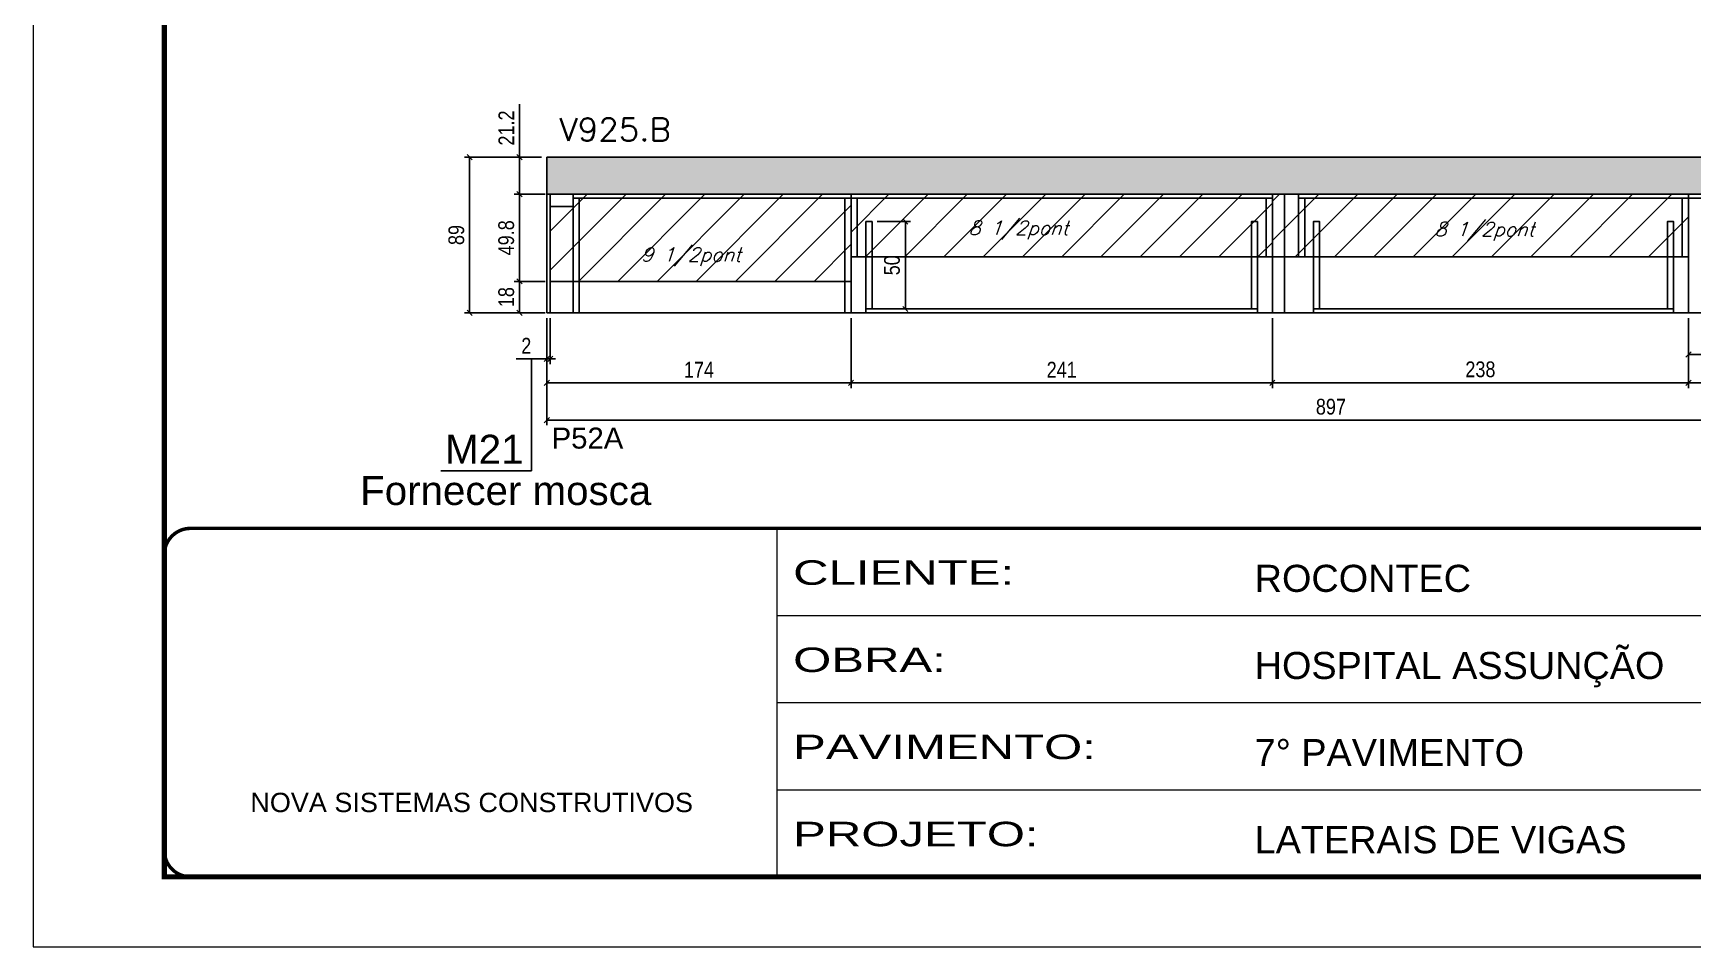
# Model space of a CAD drawing. Extents: x -20960 to -5926, y -2106 to 21915.
# Drawn here: x -12207 to -11258, y 11677 to 12199 of the extents above; entities that cross this region are included whole.
import ezdxf

# ---------------------------------------------------------------- set-up
doc = ezdxf.new("R2010")
doc.units = 0
doc.linetypes.add('CONTINUO', pattern=[0])
doc.linetypes.add('DASHED', pattern=[0.75, 0.5, -0.25])
for name, color, linetype in [('5', 5, 'Continuous'), ('COTA', 241, 'Continuous'), ('NOMENCLATURA', 7, 'Continuous'), ('Painéis', 200, 'Continuous'), ('Reaproveitamento', 251, 'Continuous'), ('SARR_2.2x7', 40, 'Continuous'), ('SARR_3.5x7', 81, 'Continuous'), ('texto', 7, 'Continuous')]:
    doc.layers.add(name, color=color, linetype=linetype)
for name, color, linetype, lineweight in [('Folhas', 255, 'Continuous', 9), ('SARRAFO DE PRESSAO', 251, 'DASHED', 9), ('Texto Seção', 7, 'Continuous', 15)]:
    doc.layers.add(name, color=color, linetype=linetype, lineweight=lineweight)
doc.styles.add('ARIAL', font='arial.ttf')
doc.styles.add('COTA TECNICA-50', font='techl___.ttf', dxfattribs={"height": 9})
doc.styles.add('REGUA-120', font='ROMANS.shx', dxfattribs={"height": 15})
doc.styles.add('Romans', font='romans.shx')
doc.styles.get("Standard").update_dxf_attribs({"font": 'arial.ttf'})
doc.styles.add('Tecnologia', font='')
doc.styles.get('Tecnologia').set_extended_font_data('Forgotten Futurist')
doc.dimstyles.new('COTA PAINEL-50', dxfattribs={"dimtxt": 9, "dimasz": 3, "dimexe": 3, "dimexo": 3, "dimgap": 3, "dimtad": 1, "dimdec": 1, "dimzin": 12, "dimdsep": 46, "dimtxsty": 'COTA TECNICA-50', "dimblk1": 'OBLIQUE', "dimblk2": 'OBLIQUE', "dimsah": 1, "dimcen": 0.9, "dimclrd": 4, "dimclre": 4, "dimclrt": 240, "dimadec": 1, "dimazin": 3, "dimtfac": 1, "dimtdec": 1, "dimtmove": 0, "dimatfit": 3, "dimfxl": 1, "dimtolj": 1, "dimtzin": 12, "dimarcsym": 0})

# ---------------------------------------------------------------- blocks, each defined once
blk = doc.blocks.new('9999999999')
at = {"color": 30, "linetype": 'CONTINUO'}
for p, q in [((98564.56, 34230.21), (98564.56, 34429.45)), ((98564.56, 34379.64), (99583.98, 34379.64)), ((98564.56, 34329.83), (99487.98, 34329.83)), ((98564.56, 34280.02), (99487.98, 34280.02))]:
    blk.add_line(p, q, dxfattribs=at)
at = {"color": 30, "linetype": 'CONTINUO', "const_width": 2}
blk.add_lwpolyline([(99583.98, 34230.21), (99583.98, 34414.45, 0.414214), (99568.98, 34429.45), (98228.98, 34429.45, 0.414214), (98213.98, 34414.45), (98213.98, 34245.21, 0.414214), (98228.98, 34230.21), (99583.98, 34230.21)], format="xyb", dxfattribs=at)
at = {"layer": 'Folhas'}
blk.add_lwpolyline([(98138.98, 34190.21), (99623.98, 34190.21), (99623.98, 35240.21), (98138.98, 35240.21)], close=True, dxfattribs=at)
at = {"layer": 'Folhas', "color": 30, "const_width": 3}
blk.add_lwpolyline([(98213.98, 34230.21), (99583.98, 34230.21), (99583.98, 35200.21), (98213.98, 35200.21)], close=True, dxfattribs=at)
at = {"color": 7, "linetype": 'Continuous', "ltscale": 5, "style": 'ARIAL'}
for s, height, p in [('ROCONTEC', 15.483, (98837.68, 34393.13)), ('HOSPITAL ASSUNÇÃO', 15.4829, (98837.68, 34343.32)), ('7° PAVIMENTO', 15.4829, (98837.68, 34293.51)), ('NOVA SISTEMAS CONSTRUTIVOS', 11.0592, (98263.19, 34267.21)), ('LATERAIS DE VIGAS', 15.4829, (98837.68, 34243.7))]:
    blk.add_text(s, height=height, dxfattribs=at).set_placement(p)
at = {"layer": 'Folhas', "color": 7, "style": 'Tecnologia', "width": 1.5}
for s, p in [('CLIENTE:', (98573.65, 34397.17)), ('OBRA:', (98573.65, 34347.31)), ('PAVIMENTO:', (98573.65, 34297.5)), ('PROJETO:', (98573.65, 34247.69))]:
    blk.add_text(s, height=14, dxfattribs=at).set_placement(p)
blk = doc.blocks.new('_Oblique')
at = {"color": 0, "linetype": 'ByBlock', "lineweight": -2}
blk.add_line((-0.5, -0.5), (0.5, 0.5), dxfattribs=at)
blk = doc.blocks.new('*D1257')
at = {"layer": 'COTA', "color": 4, "lineweight": -2, "transparency": 16777216}
for p, q in [((-11913.2, 12036.25), (-11913.2, 11996.18)), ((-11739.2, 12036.25), (-11739.2, 11996.18)), ((-11913.2, 11999.18), (-11739.2, 11999.18))]:
    blk.add_line(p, q, dxfattribs=at)
at = {"layer": 'Defpoints', "color": 0, "transparency": 16777216}
for p in [(-11913.2, 12039.25), (-11739.2, 12039.25), (-11739.2, 11999.18)]:
    blk.add_point(p, dxfattribs=at)
at = {"layer": 'COTA', "color": 4, "lineweight": -2, "transparency": 16777216, "xscale": 3, "yscale": 3, "zscale": 3, "rotation": 180}
blk.add_blockref('_Oblique', (-11913.2, 11999.18), dxfattribs=at)
at = {"layer": 'COTA', "color": 4, "lineweight": -2, "transparency": 16777216, "xscale": 3, "yscale": 3, "zscale": 3}
blk.add_blockref('_Oblique', (-11739.2, 11999.18), dxfattribs=at)
at = {"layer": 'COTA', "color": 240, "transparency": 16777216, "insert": (-11826.2, 12006.74), "char_height": 9, "attachment_point": 5, "style": 'COTA TECNICA-50'}
blk.add_mtext('\\A1;174', dxfattribs=at)
blk = doc.blocks.new('*D1542')
at = {"layer": 'COTA', "color": 4, "lineweight": -2, "transparency": 16777216}
for p, q in [((-11739.2, 12036.25), (-11739.2, 11996.18)), ((-11498.2, 12036.25), (-11498.2, 11996.18)), ((-11739.2, 11999.18), (-11498.2, 11999.18))]:
    blk.add_line(p, q, dxfattribs=at)
at = {"layer": 'Defpoints', "color": 0, "transparency": 16777216}
for p in [(-11739.2, 12039.25), (-11498.2, 12039.25), (-11498.2, 11999.18)]:
    blk.add_point(p, dxfattribs=at)
at = {"layer": 'COTA', "color": 4, "lineweight": -2, "transparency": 16777216, "xscale": 3, "yscale": 3, "zscale": 3, "rotation": 180}
blk.add_blockref('_Oblique', (-11739.2, 11999.18), dxfattribs=at)
at = {"layer": 'COTA', "color": 4, "lineweight": -2, "transparency": 16777216, "xscale": 3, "yscale": 3, "zscale": 3}
blk.add_blockref('_Oblique', (-11498.2, 11999.18), dxfattribs=at)
at = {"layer": 'COTA', "color": 240, "transparency": 16777216, "insert": (-11618.7, 12006.74), "char_height": 9, "attachment_point": 5, "style": 'COTA TECNICA-50'}
blk.add_mtext('\\A1;241', dxfattribs=at)
blk = doc.blocks.new('*D1258')
at = {"layer": 'COTA', "color": 4, "lineweight": -2, "transparency": 16777216}
for p, q in [((-11498.2, 12036.25), (-11498.2, 11996.18)), ((-11260.2, 12036.25), (-11260.2, 11996.18)), ((-11498.2, 11999.18), (-11260.2, 11999.18))]:
    blk.add_line(p, q, dxfattribs=at)
at = {"layer": 'Defpoints', "color": 0, "transparency": 16777216}
for p in [(-11498.2, 12039.25), (-11260.2, 12039.25), (-11260.2, 11999.18)]:
    blk.add_point(p, dxfattribs=at)
at = {"layer": 'COTA', "color": 4, "lineweight": -2, "transparency": 16777216, "xscale": 3, "yscale": 3, "zscale": 3, "rotation": 180}
blk.add_blockref('_Oblique', (-11498.2, 11999.18), dxfattribs=at)
at = {"layer": 'COTA', "color": 4, "lineweight": -2, "transparency": 16777216, "xscale": 3, "yscale": 3, "zscale": 3}
blk.add_blockref('_Oblique', (-11260.2, 11999.18), dxfattribs=at)
at = {"layer": 'COTA', "color": 240, "transparency": 16777216, "insert": (-11379.2, 12006.9), "char_height": 9, "attachment_point": 5, "style": 'COTA TECNICA-50'}
blk.add_mtext('\\A1;238', dxfattribs=at)
blk = doc.blocks.new('*D1259')
at = {"layer": 'COTA', "color": 4, "lineweight": -2, "transparency": 16777216}
for p, q in [((-11016.2, 12061.25), (-11016.2, 11996.18)), ((-11260.2, 12036.25), (-11260.2, 11996.18)), ((-11260.2, 11999.18), (-11016.2, 11999.18))]:
    blk.add_line(p, q, dxfattribs=at)
at = {"layer": 'Defpoints', "color": 0, "transparency": 16777216}
for p in [(-11016.2, 12064.25), (-11260.2, 12039.25), (-11016.2, 11999.18)]:
    blk.add_point(p, dxfattribs=at)
at = {"layer": 'COTA', "color": 4, "lineweight": -2, "transparency": 16777216, "xscale": 3, "yscale": 3, "zscale": 3, "rotation": 180}
blk.add_blockref('_Oblique', (-11260.2, 11999.18), dxfattribs=at)
at = {"layer": 'COTA', "color": 4, "lineweight": -2, "transparency": 16777216, "xscale": 3, "yscale": 3, "zscale": 3}
blk.add_blockref('_Oblique', (-11016.2, 11999.18), dxfattribs=at)
at = {"layer": 'COTA', "color": 240, "transparency": 16777216, "insert": (-11138.2, 12006.74), "char_height": 9, "attachment_point": 5, "style": 'COTA TECNICA-50'}
blk.add_mtext('\\A1;244', dxfattribs=at)
blk = doc.blocks.new('*D1260')
at = {"layer": 'COTA', "color": 4, "lineweight": -2, "transparency": 16777216}
for p, q in [((-11016.2, 12061.25), (-11016.2, 11974.95)), ((-11913.2, 12036.25), (-11913.2, 11974.95)), ((-11913.2, 11977.95), (-11016.2, 11977.95))]:
    blk.add_line(p, q, dxfattribs=at)
at = {"layer": 'Defpoints', "color": 0, "transparency": 16777216}
for p in [(-11016.2, 12064.25), (-11913.2, 12039.25), (-11016.2, 11977.95)]:
    blk.add_point(p, dxfattribs=at)
at = {"layer": 'COTA', "color": 4, "lineweight": -2, "transparency": 16777216, "xscale": 3, "yscale": 3, "zscale": 3, "rotation": 180}
blk.add_blockref('_Oblique', (-11913.2, 11977.95), dxfattribs=at)
at = {"layer": 'COTA', "color": 4, "lineweight": -2, "transparency": 16777216, "xscale": 3, "yscale": 3, "zscale": 3}
blk.add_blockref('_Oblique', (-11016.2, 11977.95), dxfattribs=at)
at = {"layer": 'COTA', "color": 240, "transparency": 16777216, "insert": (-11464.7, 11985.54), "char_height": 9, "attachment_point": 5, "style": 'COTA TECNICA-50'}
blk.add_mtext('\\A1;897', dxfattribs=at)
blk = doc.blocks.new('*D1546')
at = {"layer": 'COTA', "color": 4, "lineweight": -2, "transparency": 16777216}
for p, q in [((-11916.2, 12128.25), (-11960.34, 12128.25)), ((-11957.34, 12128.25), (-11957.34, 12039.25)), ((-11914.2, 12039.25), (-11960.34, 12039.25))]:
    blk.add_line(p, q, dxfattribs=at)
at = {"layer": 'Defpoints', "color": 0, "transparency": 16777216}
for p in [(-11913.2, 12128.25), (-11957.34, 12039.25), (-11911.2, 12039.25)]:
    blk.add_point(p, dxfattribs=at)
at = {"layer": 'COTA', "color": 4, "lineweight": -2, "transparency": 16777216, "xscale": 3, "yscale": 3, "zscale": 3}
for p, rotation in [((-11957.34, 12128.25), 90), ((-11957.34, 12039.25), 270)]:
    blk.add_blockref('_Oblique', p, dxfattribs=dict(at, rotation=rotation))
at = {"layer": 'COTA', "color": 240, "transparency": 16777216, "insert": (-11964.93, 12083.75), "char_height": 9, "attachment_point": 5, "rotation": 90, "style": 'COTA TECNICA-50'}
blk.add_mtext('\\A1;89', dxfattribs=at)
blk = doc.blocks.new('*D1547')
at = {"layer": 'COTA', "color": 4, "lineweight": -2, "transparency": 16777216}
for p, q in [((-11914.2, 12107.05), (-11931.8, 12107.05)), ((-11928.8, 12107.05), (-11928.8, 12057.25)), ((-11914.2, 12057.25), (-11931.8, 12057.25))]:
    blk.add_line(p, q, dxfattribs=at)
at = {"layer": 'Defpoints', "color": 0, "transparency": 16777216}
for p in [(-11911.2, 12107.05), (-11928.8, 12057.25), (-11911.2, 12057.25)]:
    blk.add_point(p, dxfattribs=at)
at = {"layer": 'COTA', "color": 4, "lineweight": -2, "transparency": 16777216, "xscale": 3, "yscale": 3, "zscale": 3}
for p, rotation in [((-11928.8, 12107.05), 90), ((-11928.8, 12057.25), 270)]:
    blk.add_blockref('_Oblique', p, dxfattribs=dict(at, rotation=rotation))
at = {"layer": 'COTA', "color": 240, "transparency": 16777216, "insert": (-11936.4, 12082.15), "char_height": 9, "attachment_point": 5, "rotation": 90, "style": 'COTA TECNICA-50'}
blk.add_mtext('\\A1;49.8', dxfattribs=at)
blk = doc.blocks.new('*D1548')
at = {"layer": 'COTA', "color": 4, "lineweight": -2, "transparency": 16777216}
for p, q in [((-11928.8, 12128.25), (-11928.8, 12158.61)), ((-11916.2, 12128.25), (-11931.8, 12128.25)), ((-11928.8, 12107.05), (-11928.8, 12128.25)), ((-11916.2, 12107.05), (-11931.8, 12107.05))]:
    blk.add_line(p, q, dxfattribs=at)
at = {"layer": 'Defpoints', "color": 0, "transparency": 16777216}
for p in [(-11928.8, 12128.25), (-11913.2, 12128.25), (-11913.2, 12107.05)]:
    blk.add_point(p, dxfattribs=at)
at = {"layer": 'COTA', "color": 4, "lineweight": -2, "transparency": 16777216, "xscale": 3, "yscale": 3, "zscale": 3}
for p, rotation in [((-11928.8, 12128.25), 90), ((-11928.8, 12107.05), 270)]:
    blk.add_blockref('_Oblique', p, dxfattribs=dict(at, rotation=rotation))
at = {"layer": 'COTA', "color": 240, "transparency": 16777216, "insert": (-11936.36, 12144.93), "char_height": 9, "attachment_point": 5, "rotation": 90, "style": 'COTA TECNICA-50'}
blk.add_mtext('\\A1;21.2', dxfattribs=at)
blk = doc.blocks.new('*D1549')
at = {"layer": 'COTA', "color": 4, "lineweight": -2, "transparency": 16777216}
for p, q in [((-11724.2, 12091.45), (-11705.13, 12091.45)), ((-11708.13, 12091.45), (-11708.13, 12041.45)), ((-11724.2, 12041.45), (-11705.13, 12041.45))]:
    blk.add_line(p, q, dxfattribs=at)
at = {"layer": 'Defpoints', "color": 0, "transparency": 16777216}
for p in [(-11727.2, 12091.45), (-11727.2, 12041.45), (-11708.13, 12041.45)]:
    blk.add_point(p, dxfattribs=at)
at = {"layer": 'COTA', "color": 4, "lineweight": -2, "transparency": 16777216, "xscale": 3, "yscale": 3, "zscale": 3}
for p, rotation in [((-11708.13, 12091.45), 90), ((-11708.13, 12041.45), 270)]:
    blk.add_blockref('_Oblique', p, dxfattribs=dict(at, rotation=rotation))
at = {"layer": 'COTA', "color": 240, "transparency": 16777216, "insert": (-11715.73, 12066.45), "char_height": 9, "attachment_point": 5, "rotation": 90, "style": 'COTA TECNICA-50'}
blk.add_mtext('\\A1;50', dxfattribs=at)
blk = doc.blocks.new('*D1503')
at = {"layer": 'COTA', "color": 4, "lineweight": -2, "transparency": 16777216}
for p, q in [((-11913.2, 12036.25), (-11913.2, 12009.95)), ((-11911.2, 12036.25), (-11911.2, 12009.95)), ((-11913.2, 12012.95), (-11930.7, 12012.95)), ((-11911.2, 12012.95), (-11913.2, 12012.95)), ((-11911.2, 12012.95), (-11908.2, 12012.95))]:
    blk.add_line(p, q, dxfattribs=at)
at = {"layer": 'Defpoints', "color": 0, "transparency": 16777216}
for p in [(-11913.2, 12039.25), (-11911.2, 12039.25), (-11911.2, 12012.95)]:
    blk.add_point(p, dxfattribs=at)
at = {"layer": 'COTA', "color": 4, "lineweight": -2, "transparency": 16777216, "xscale": 3, "yscale": 3, "zscale": 3}
blk.add_blockref('_Oblique', (-11913.2, 12012.95), dxfattribs=at)
at = {"layer": 'COTA', "color": 4, "lineweight": -2, "transparency": 16777216, "xscale": 3, "yscale": 3, "zscale": 3, "rotation": 180}
blk.add_blockref('_Oblique', (-11911.2, 12012.95), dxfattribs=at)
at = {"layer": 'COTA', "color": 240, "transparency": 16777216, "insert": (-11924.95, 12020.45), "char_height": 9, "attachment_point": 5, "style": 'COTA TECNICA-50'}
blk.add_mtext('\\A1;2', dxfattribs=at)
blk = doc.blocks.new('*D1747')
at = {"layer": 'COTA', "color": 4, "lineweight": -2, "transparency": 16777216}
for p, q in [((-11916.2, 12057.25), (-11931.8, 12057.25)), ((-11928.8, 12057.25), (-11928.8, 12039.25)), ((-11916.2, 12039.25), (-11931.8, 12039.25))]:
    blk.add_line(p, q, dxfattribs=at)
at = {"layer": 'Defpoints', "color": 0, "transparency": 16777216}
for p in [(-11913.2, 12057.25), (-11928.8, 12039.25), (-11913.2, 12039.25)]:
    blk.add_point(p, dxfattribs=at)
at = {"layer": 'COTA', "color": 4, "lineweight": -2, "transparency": 16777216, "xscale": 3, "yscale": 3, "zscale": 3}
for p, rotation in [((-11928.8, 12057.25), 90), ((-11928.8, 12039.25), 270)]:
    blk.add_blockref('_Oblique', p, dxfattribs=dict(at, rotation=rotation))
at = {"layer": 'COTA', "color": 240, "transparency": 16777216, "insert": (-11936.39, 12048.25), "char_height": 9, "attachment_point": 5, "rotation": 90, "style": 'COTA TECNICA-50'}
blk.add_mtext('\\A1;18', dxfattribs=at)
blk = doc.blocks.new('*D1504')
at = {"layer": 'COTA', "color": 4, "lineweight": -2, "transparency": 16777216}
for p, q in [((-11260.2, 12036.25), (-11260.2, 12012.47)), ((-11230.2, 12036.25), (-11230.2, 12012.47)), ((-11260.2, 12015.47), (-11230.2, 12015.47))]:
    blk.add_line(p, q, dxfattribs=at)
at = {"layer": 'Defpoints', "color": 0, "transparency": 16777216}
for p in [(-11260.2, 12039.25), (-11230.2, 12039.25), (-11230.2, 12015.47)]:
    blk.add_point(p, dxfattribs=at)
at = {"layer": 'COTA', "color": 4, "lineweight": -2, "transparency": 16777216, "xscale": 3, "yscale": 3, "zscale": 3, "rotation": 180}
blk.add_blockref('_Oblique', (-11260.2, 12015.47), dxfattribs=at)
at = {"layer": 'COTA', "color": 4, "lineweight": -2, "transparency": 16777216, "xscale": 3, "yscale": 3, "zscale": 3}
blk.add_blockref('_Oblique', (-11230.2, 12015.47), dxfattribs=at)
at = {"layer": 'COTA', "color": 240, "transparency": 16777216, "insert": (-11245.2, 12023.17), "char_height": 9, "attachment_point": 5, "style": 'COTA TECNICA-50'}
blk.add_mtext('\\A1;30', dxfattribs=at)

msp = doc.modelspace()

# ---------------------------------------------------------------- hatches: boundary and pattern name
at = {"layer": 'COTA', "ltscale": 25}
h = msp.add_hatch(dxfattribs=at)
h.set_pattern_fill('AR-CONC', color=256, scale=0.03)
h.set_pattern_definition([(50, (94.384, -3448.3224), (5.4655401, -0.4781726), [0.5715, -6.2865]), (355, (94.384, -3448.3224), (-1.0573026, 5.7317054), [0.4572, -5.0292175]), (100.451445, (94.8395, -3448.3623), (4.4082374, 5.2535326), [0.4857003, -5.3427073]), (46.1842, (94.384, -3446.7984), (8.1323712, -1.2612698), [0.85725, -9.42975]), (96.635558, (95.062, -3446.9035), (7.122124, 7.4227837), [0.7285507, -8.0140682]), (351.18415, (94.384, -3446.7984), (7.122124, 7.4227837), [0.685799, -7.543792]), (21, (95.146, -3447.1794), (4.5484317, -3.0679559), [0.5715, -6.2865]), (326, (95.146, -3447.1794), (1.8540609, 5.525639), [0.4572, -5.0292]), (71.451445, (95.525, -3447.435), (6.4024926, 2.457683), [0.4857003, -5.3426981]), (37.5, (94.384, -3448.3224), (0.0926581, 2.53665117), [0, -4.96824, 0, -5.1054, 0, -5.04825]), (7.5, (94.384, -3448.3224), (2.00458988, 3.00541724), [0, -2.91084, 0, -4.85394, 0, -1.92405]), (327.5, (92.6848, -3448.3224), (4.06771786, -0.17186232), [0, -1.905, 0, -5.9436, 0, -7.8867]), (317.5, (91.9228, -3448.3224), (4.44387544, 0.7627947), [0, -2.4765, 0, -3.94716, 0, -5.6007])])
h.paths.add_polyline_path([(-11913.2, 12128.25), (-11913.2, 12107.05), (-11483.2, 12107.05), (-11260.2, 12107.05), (-11016.2, 12107.05), (-11016.2, 12128.25)])
at = {"layer": 'Reaproveitamento'}
h = msp.add_hatch(dxfattribs=at)
h.set_pattern_fill('ANSI31', color=256, scale=5)
h.set_pattern_definition([(45, (-78.223, -3448.322), (-11.22532, 11.22532), [])])
h.paths.add_polyline_path([(-11911.2, 12057.25), (-11739.2, 12057.25), (-11739.2, 12107.05), (-11911.2, 12107.05)])
h = msp.add_hatch(dxfattribs=at)
h.set_pattern_fill('ANSI31', color=256, scale=5)
h.set_pattern_definition([(45, (94.384, -3448.322), (-11.22532, 11.22532), [])])
h.paths.add_polyline_path([(-11739.2, 12071.25), (-11498.2, 12071.25), (-11498.2, 12107.05), (-11739.2, 12107.05)])
at = {"layer": 'Reaproveitamento', "ltscale": 25}
h = msp.add_hatch(dxfattribs=at)
h.set_pattern_fill('ANSI31', color=256, scale=5)
h.set_pattern_definition([(45, (-154170.729, -7989.027), (-11.2253202, 11.2253202), [])])
h.paths.add_polyline_path([(-11498.2, 12071.25), (-11260.2, 12071.25), (-11260.2, 12107.05), (-11498.2, 12107.05)])

# ---------------------------------------------------------------- linework, layer by layer
at = {"layer": 'COTA', "linetype": 'ByBlock'}
msp.add_line((-11913.2, 12107.05), (-11913.2, 12128.25), dxfattribs=at)
at = {"layer": 'COTA', "ltscale": 25}
msp.add_line((-11913.2, 12128.25), (-11016.2, 12128.25), dxfattribs=at)
at = {"layer": 'NOMENCLATURA', "linetype": 'Continuous'}
for p, q in [((-11921.95, 11948.83), (-11921.95, 12012.95)), ((-11973.85, 11948.83), (-11921.95, 11948.83))]:
    msp.add_line(p, q, dxfattribs=at)
at = {"layer": 'Painéis'}
for p, q in [((-11913.2, 12107.05), (-11483.2, 12107.05)), ((-11498.2, 12107.05), (-11260.2, 12107.05))]:
    msp.add_line(p, q, dxfattribs=at)
at = {"layer": 'Painéis', "ltscale": 25}
for p, q in [((-11913.2, 12039.25), (-11913.2, 12107.05)), ((-11911.2, 12039.25), (-11911.2, 12107.05)), ((-11739.2, 12039.25), (-11739.2, 12107.05)), ((-11498.2, 12039.25), (-11498.2, 12107.05)), ((-11483.2, 12107.05), (-11498.2, 12107.05)), ((-11260.2, 12039.25), (-11260.2, 12107.05)), ((-11260.2, 12107.05), (-11016.2, 12107.05)), ((-11739.2, 12071.25), (-11260.2, 12071.25)), ((-11911.2, 12057.25), (-11739.2, 12057.25)), ((-11913.2, 12039.25), (-11739.2, 12039.25)), ((-11739.2, 12039.25), (-11230.2, 12039.25))]:
    msp.add_line(p, q, dxfattribs=at)
at = {"layer": 'SARR_2.2x7', "linetype": 'Continuous'}
for p, q in [((-11898.2, 12104.85), (-11739.2, 12104.85)), ((-11739.2, 12104.85), (-11498.2, 12104.85)), ((-11491.2, 12071.25), (-11491.2, 12107.05)), ((-11031.2, 12104.85), (-11483.2, 12104.85)), ((-11911.2, 12100.05), (-11898.2, 12100.05)), ((-11491.2, 12071.25), (-11491.2, 12039.25))]:
    msp.add_line(p, q, dxfattribs=at)
at = {"layer": 'SARR_2.2x7', "linetype": 'Continuous', "ltscale": 50}
for p, q in [((-11730.7, 12041.45), (-11506.7, 12041.45)), ((-11474.7, 12041.45), (-11268.7, 12041.45))]:
    msp.add_line(p, q, dxfattribs=at)
at = {"layer": 'SARR_3.5x7'}
for p, q in [((-11742.7, 12104.85), (-11742.7, 12039.25)), ((-11739.2, 12104.85), (-11739.2, 12071.25)), ((-11735.7, 12104.85), (-11735.7, 12071.25)), ((-11483.2, 12107.05), (-11483.2, 12071.25)), ((-11479.7, 12104.85), (-11479.7, 12071.25)), ((-11263.7, 12104.85), (-11263.7, 12071.25)), ((-11260.2, 12107.05), (-11260.2, 12071.25))]:
    msp.add_line(p, q, dxfattribs=at)
for points in [[(-11898.2, 12107.05), (-11898.2, 12039.25)], [(-11894.7, 12039.25), (-11894.7, 12104.85)], [(-11501.7, 12104.85), (-11501.7, 12071.25)], [(-11498.2, 12071.25), (-11498.2, 12107.05)], [(-11727.2, 12041.45), (-11727.2, 12091.45), (-11730.7, 12091.45), (-11730.7, 12039.25)], [(-11510.2, 12041.45), (-11510.2, 12091.45), (-11506.7, 12091.45), (-11506.7, 12039.25)], [(-11471.2, 12041.45), (-11471.2, 12091.45), (-11474.7, 12091.45), (-11474.7, 12039.25)], [(-11272.2, 12041.45), (-11272.2, 12091.45), (-11268.7, 12091.45), (-11268.7, 12039.25)]]:
    msp.add_lwpolyline(points, dxfattribs=at)

# ---------------------------------------------------------------- block references
at = {"layer": 'SARRAFO DE PRESSAO', "color": 6, "linetype": 'ByBlock'}
msp.add_blockref('9999999999', (-110345.98, -22513.42), dxfattribs=at)

# ---------------------------------------------------------------- texts
at = {"layer": '5', "linetype": 'Continuous'}
msp.add_text('P52A', height=12, rotation=359.99996, dxfattribs=at).set_placement((-11910.46, 11961.64))
at = {"layer": 'NOMENCLATURA', "linetype": 'Continuous'}
for s, p in [('M21', (-11971.35, 11953.03)), ('Fornecer mosca', (-12019.99, 11929.39))]:
    msp.add_text(s, height=16.5, rotation=360, dxfattribs=at).set_placement(p)
at = {"layer": 'texto', "color": 2, "char_height": 8, "attachment_point": 5, "style": 'Romans'}
for s, insert in [('{\\Q19;\\C256;8 1/2pont}', (-11643.45, 12086.53)), ('{\\Q19;\\C256;8 1/2pont}', (-11376.9, 12085.72)), ('{\\Q19;\\C256;9 1/2pont}', (-11830.78, 12071.23))]:
    msp.add_mtext(s, dxfattribs=dict(at, insert=insert))
at = {"layer": 'Texto Seção', "style": 'REGUA-120', "width": 1.05}
msp.add_text('V925.B', height=13, dxfattribs=at).set_placement((-11905.98, 12137.56))

# ---------------------------------------------------------------- dimensions: what is measured, and where the dimension line sits
at = {"layer": 'COTA'}
for base, p1, p2, picture, middle in [((-11928.8, 12128.25), (-11913.2, 12107.05), (-11913.2, 12128.25), '*D1548', (-11936.36, 12144.93)), ((-11957.34, 12039.25), (-11913.2, 12128.25), (-11911.2, 12039.25), '*D1546', (-11964.93, 12083.75)), ((-11928.8, 12057.25), (-11911.2, 12107.05), (-11911.2, 12057.25), '*D1547', (-11936.4, 12082.15)), ((-11708.13, 12041.45), (-11727.2, 12091.45), (-11727.2, 12041.45), '*D1549', (-11715.73, 12066.45)), ((-11928.8, 12039.25), (-11913.2, 12057.25), (-11913.2, 12039.25), '*D1747', (-11936.39, 12048.25))]:
    dim = msp.add_linear_dim(base=base, p1=p1, p2=p2, angle=90, dimstyle='COTA PAINEL-50', dxfattribs=at)
    dim.commit()
    dim.dimension.update_dxf_attribs({"geometry": picture, "text_midpoint": middle})
for base, p1, p2, picture, middle in [((-11016.2, 11977.95), (-11913.2, 12039.25), (-11016.2, 12064.25), '*D1260', (-11464.7, 11985.54)), ((-11739.2, 11999.18), (-11913.2, 12039.25), (-11739.2, 12039.25), '*D1257', (-11826.2, 12006.74)), ((-11230.2, 12015.47), (-11260.2, 12039.25), (-11230.2, 12039.25), '*D1504', (-11245.2, 12023.17))]:
    dim = msp.add_linear_dim(base=base, p1=p1, p2=p2, dimstyle='COTA PAINEL-50', dxfattribs=at)
    dim.commit()
    dim.dimension.update_dxf_attribs({"geometry": picture, "text_midpoint": middle})
for base, p1, p2, picture, middle in [((-11016.2, 11999.18), (-11260.2, 12039.25), (-11016.2, 12064.25), '*D1259', (-11138.2, 12006.74)), ((-11498.2, 11999.18), (-11739.2, 12039.25), (-11498.2, 12039.25), '*D1542', (-11618.7, 12006.74)), ((-11260.2, 11999.18), (-11498.2, 12039.25), (-11260.2, 12039.25), '*D1258', (-11379.2, 12006.9))]:
    dim = msp.add_linear_dim(base=base, p1=p1, p2=p2, dimstyle='COTA PAINEL-50', override={"dimtmove": 1}, dxfattribs=at)
    dim.commit()
    dim.dimension.update_dxf_attribs({"geometry": picture, "text_midpoint": middle})
dim = msp.add_linear_dim(base=(-11911.2, 12012.95), p1=(-11913.2, 12039.25), p2=(-11911.2, 12039.25), dimstyle='COTA PAINEL-50', dxfattribs=at)
dim.commit()
dim.dimension.update_dxf_attribs({"geometry": '*D1503', "text_midpoint": (-11924.95, 12012.95), "dimtype": 160})

doc.saveas('drawing.dxf')
